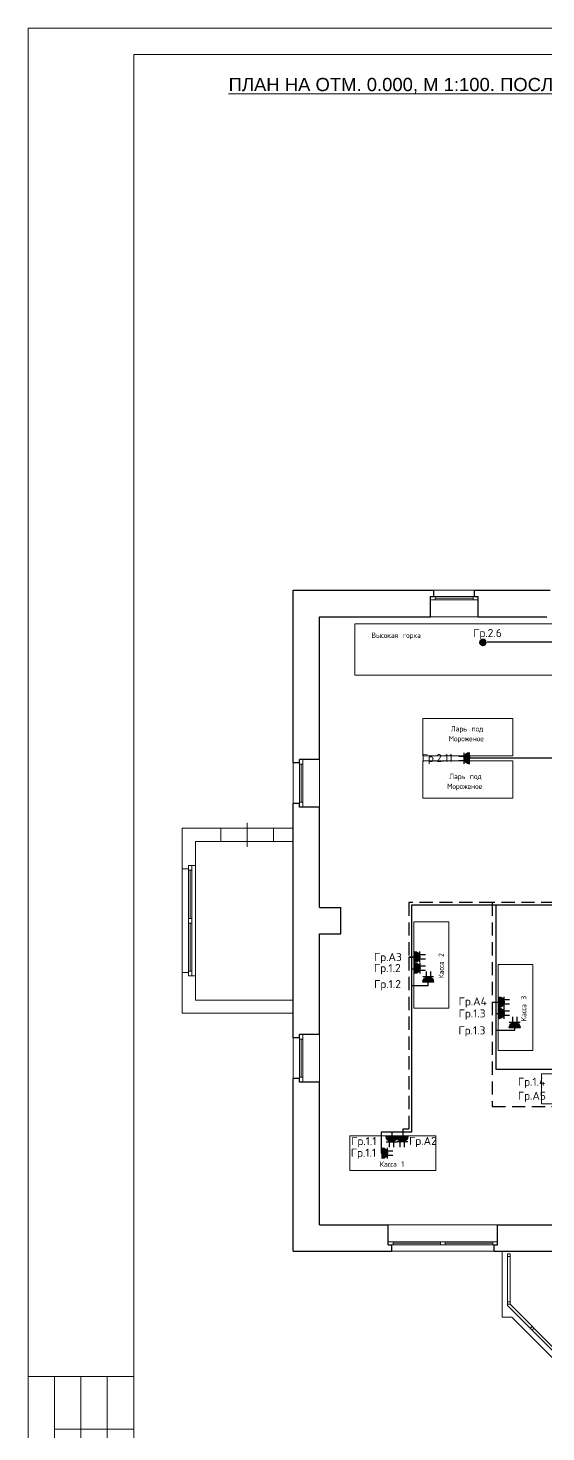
# Model space of a CAD drawing. Header units: metres. Extents: x -1525 to -1043, y -1331 to -1144.
# Drawn here: x -1416.11 to -1406.31, y -1217.65 to -1191.1 of the extents above; entities that cross this region are included whole.
import ezdxf
from ezdxf.enums import TextEntityAlignment as Align

# ---------------------------------------------------------------- set-up
doc = ezdxf.new("R2010")
doc.units = ezdxf.units.M
doc.header["$MEASUREMENT"] = 0
doc.linetypes.add('( Hidden )', pattern=[0.375, 0.25, -0.125])
doc.layers.add('_ЭОМ', color=10, linetype='Continuous', lineweight=30)
doc.layers.add('ЭС', color=5, linetype='Continuous', lineweight=30)
doc.styles.get("Standard").update_dxf_attribs({"font": 'txt.shx', "width": 0.8, "height": 0.0025})
doc.styles.add('Style-Arial', font='arial.ttf')

# ---------------------------------------------------------------- blocks, each defined once
blk = doc.blocks.new('*U5')
at = {"color": 7, "linetype": 'Continuous', "lineweight": 13}
for p, q in [((-12.487, 20.002), (14.013, 20.002)), ((-12.487, 20.002), (-12.487, -19.998)), ((-14.487, -4.998), (-12.487, -4.998)), ((-14.487, -4.998), (-14.487, -11.498)), ((-13.987, -4.998), (-13.987, -11.498)), ((-13.487, -4.998), (-13.487, -11.498)), ((-12.987, -4.998), (-12.987, -11.498)), ((-13.987, -5.998), (-12.487, -5.998))]:
    blk.add_line(p, q, dxfattribs=at)
at = {"color": 7, "linetype": 'Continuous', "lineweight": 0, "flags": 128}
blk.add_lwpolyline([(14.513, 20.502), (-14.487, 20.502), (-14.487, -20.498), (14.513, -20.498), (14.513, 20.502)], close=True, dxfattribs=at)
blk = doc.blocks.new('*U43')
at = {"true_color": 0xffffff}
h = blk.add_hatch(color=7, dxfattribs=at)
h.dxf.hatch_style = 1
edge = h.paths.add_edge_path()
edge.add_line((8.4, -40.5), (8.4, -15.5))
edge.add_arc((8.4, -28), 12.5, 90, 270)
at = {"color": 0, "lineweight": 30}
for p, q in [((-16.6, -23), (-3.1, -23)), ((-4.1, -40.5), (-4.1, -15.5)), ((-16.6, -33.1), (-3.1, -33.1))]:
    blk.add_line(p, q, dxfattribs=at)
blk.add_lwpolyline([(8.4, -40.5), (8.4, -15.5, 1)], format="xyb", close=True, dxfattribs=at)
blk = doc.blocks.new('*U29')
at = {"true_color": 0xffffff}
h = blk.add_hatch(color=7, dxfattribs=at)
h.dxf.hatch_style = 1
edge = h.paths.add_edge_path()
edge.add_line((-2, 5.3), (-2, -19.7))
edge.add_arc((-2, -7.2), 12.5, 270, 450)
at = {"color": 0, "lineweight": 30}
for p, q in [((10.5, 5.3), (10.5, -19.7)), ((23, -2.1), (9.4, -2.1)), ((23, -12.2), (9.4, -12.2))]:
    blk.add_line(p, q, dxfattribs=at)
blk.add_lwpolyline([(-2, 5.3), (-2, -19.7, 1)], format="xyb", close=True, dxfattribs=at)
blk = doc.blocks.new('*U30')
at = {"true_color": 0xffffff}
h = blk.add_hatch(color=7, dxfattribs=at)
h.dxf.hatch_style = 1
edge = h.paths.add_edge_path()
edge.add_line((-2.2, 5.3), (-2.2, -19.7))
edge.add_arc((-2.2, -7.2), 12.5, 270, 450)
at = {"color": 0, "lineweight": 30}
for p, q in [((10.3, 5.3), (10.3, -19.7)), ((22.8, -2.1), (9.2, -2.1)), ((22.8, -12.2), (9.2, -12.2))]:
    blk.add_line(p, q, dxfattribs=at)
blk.add_lwpolyline([(-2.2, 5.3), (-2.2, -19.7, 1)], format="xyb", close=True, dxfattribs=at)
blk = doc.blocks.new('*U31')
at = {"true_color": 0xffffff}
h = blk.add_hatch(color=7, dxfattribs=at)
h.dxf.hatch_style = 1
edge = h.paths.add_edge_path()
edge.add_line((-2, 6.3), (-2, -18.7))
edge.add_arc((-2, -6.2), 12.5, 270, 450)
at = {"color": 0, "lineweight": 30}
for p, q in [((10.5, 6.3), (10.5, -18.7)), ((23, -1.2), (9.4, -1.2)), ((23, -11.3), (9.4, -11.3))]:
    blk.add_line(p, q, dxfattribs=at)
blk.add_lwpolyline([(-2, 6.3), (-2, -18.7, 1)], format="xyb", close=True, dxfattribs=at)
blk = doc.blocks.new('*U54')
at = {"true_color": 0xffffff}
h = blk.add_hatch(color=7, dxfattribs=at)
h.dxf.hatch_style = 1
edge = h.paths.add_edge_path()
edge.add_line((41.5, -1.7), (16.5, -1.7))
edge.add_arc((29, -1.7), 12.5, 180, 360)
at = {"color": 0, "lineweight": 30}
for p, q in [((41.5, -14.2), (16.5, -14.2)), ((24, -26.7), (24, -13.1)), ((34, -26.7), (34, -13.1))]:
    blk.add_line(p, q, dxfattribs=at)
blk.add_lwpolyline([(41.5, -1.7), (16.5, -1.7, 1)], format="xyb", close=True, dxfattribs=at)
blk = doc.blocks.new('*U53')
at = {"true_color": 0xffffff}
h = blk.add_hatch(color=7, dxfattribs=at)
h.dxf.hatch_style = 1
edge = h.paths.add_edge_path()
edge.add_line((41.5, -2.9), (16.5, -2.9))
edge.add_arc((29, -2.9), 12.5, 180, 360)
at = {"color": 0, "lineweight": 30}
for p, q in [((41.5, -15.4), (16.5, -15.4)), ((24, -27.9), (24, -14.3)), ((34, -27.9), (34, -14.3))]:
    blk.add_line(p, q, dxfattribs=at)
blk.add_lwpolyline([(41.5, -2.9), (16.5, -2.9, 1)], format="xyb", close=True, dxfattribs=at)
blk = doc.blocks.new('*U55')
at = {"true_color": 0xffffff}
h = blk.add_hatch(color=7, dxfattribs=at)
h.dxf.hatch_style = 1
edge = h.paths.add_edge_path()
edge.add_line((16.6, -12.3), (-8.4, -12.3))
edge.add_arc((4.1, -12.3), 12.5, 180, 360)
at = {"color": 0, "lineweight": 30}
for p, q in [((16.6, -24.8), (-8.4, -24.8)), ((-0.9, -37.3), (-0.9, -23.7)), ((9.2, -37.3), (9.2, -23.7))]:
    blk.add_line(p, q, dxfattribs=at)
blk.add_lwpolyline([(16.6, -12.3), (-8.4, -12.3, 1)], format="xyb", close=True, dxfattribs=at)

msp = doc.modelspace()

# ---------------------------------------------------------------- hatches: boundary and pattern name
at = {"layer": 'ЭС', "linetype": 'Continuous', "lineweight": 0}
h = msp.add_hatch(color=256, dxfattribs=at)
h.dxf.hatch_style = 1
h.paths.add_polyline_path([(-1407.55810979, -1202.71908403, 1), (-1407.4441737, -1202.71908403, 1)])

# ---------------------------------------------------------------- linework, layer by layer
at = {"lineweight": 30}
for p, q in [((-1411.09285769, -1201.73260369), (-1408.42785769, -1201.73260369)), ((-1411.09285769, -1204.99760369), (-1411.09285769, -1201.73260369)), ((-1407.65785769, -1201.73260369), (-1406.22785769, -1201.73260369)), ((-1410.59285769, -1202.23260369), (-1408.49285769, -1202.23260369)), ((-1410.59285769, -1204.93260369), (-1410.59285769, -1202.23260369)), ((-1407.59285769, -1202.23260369), (-1406.29285769, -1202.23260369)), ((-1411.09285769, -1210.19760369), (-1411.09285769, -1205.76760369)), ((-1410.59285769, -1207.73260369), (-1410.59285769, -1205.83260369)), ((-1410.59285769, -1210.13260369), (-1410.59285769, -1208.23260369)), ((-1411.09285769, -1214.23260369), (-1411.09285769, -1210.96760369)), ((-1410.59285769, -1213.73260369), (-1410.59285769, -1211.03260369)), ((-1410.59285769, -1213.73260369), (-1409.29285769, -1213.73260369)), ((-1407.22285769, -1213.73260369), (-1405.29285769, -1213.73260369)), ((-1411.09285769, -1214.23260369), (-1409.22785769, -1214.23260369)), ((-1407.28785769, -1214.23260369), (-1405.22785769, -1214.23260369))]:
    msp.add_line(p, q, dxfattribs=at)
at = {"color": 7, "linetype": 'Continuous', "lineweight": 30}
for p, q in [((-1408.49285769, -1202.23260369), (-1408.49285769, -1201.85260369)), ((-1408.49285769, -1201.85260369), (-1408.42785769, -1201.85260369)), ((-1408.42785769, -1201.85260369), (-1408.42785769, -1201.73260369)), ((-1407.65785769, -1201.85260369), (-1407.65785769, -1201.73260369)), ((-1407.65785769, -1201.85260369), (-1407.59285769, -1201.85260369)), ((-1407.59285769, -1202.23260369), (-1407.59285769, -1201.85260369)), ((-1410.97285769, -1204.99760369), (-1411.09285769, -1204.99760369)), ((-1410.59285769, -1204.93260369), (-1410.97285769, -1204.93260369)), ((-1410.97285769, -1204.99760369), (-1410.97285769, -1204.93260369)), ((-1410.97285769, -1205.76760369), (-1411.09285769, -1205.76760369)), ((-1410.97285769, -1205.83260369), (-1410.97285769, -1205.76760369)), ((-1410.59285769, -1205.83260369), (-1410.97285769, -1205.83260369)), ((-1410.59285769, -1207.73260369), (-1410.19285769, -1207.73260369)), ((-1410.19285769, -1208.23260369), (-1410.19285769, -1207.73260369)), ((-1410.59285769, -1208.23260369), (-1410.19285769, -1208.23260369)), ((-1410.59285769, -1210.13260369), (-1410.97285769, -1210.13260369)), ((-1410.97285769, -1210.19760369), (-1410.97285769, -1210.13260369)), ((-1410.97285769, -1210.19760369), (-1411.09285769, -1210.19760369)), ((-1410.97285769, -1210.96760369), (-1411.09285769, -1210.96760369)), ((-1410.97285769, -1211.03260369), (-1410.97285769, -1210.96760369)), ((-1410.59285769, -1211.03260369), (-1410.97285769, -1211.03260369)), ((-1409.29285769, -1214.11260369), (-1409.29285769, -1213.73260369)), ((-1407.22285769, -1214.11260369), (-1407.22285769, -1213.73260369)), ((-1409.29285769, -1214.11260369), (-1409.22785769, -1214.11260369)), ((-1409.22785769, -1214.23260369), (-1409.22785769, -1214.11260369)), ((-1407.28785769, -1214.11260369), (-1407.22285769, -1214.11260369)), ((-1407.28785769, -1214.23260369), (-1407.28785769, -1214.11260369))]:
    msp.add_line(p, q, dxfattribs=at)
at = {"color": 7, "linetype": 'Continuous', "lineweight": 0}
for p, q in [((-1408.42785769, -1201.73260369), (-1407.65785769, -1201.73260369)), ((-1408.40285769, -1201.85260369), (-1407.68285769, -1201.85260369)), ((-1408.40285769, -1201.88260369), (-1407.68285769, -1201.88260369)), ((-1407.68285769, -1201.91260369), (-1408.40285769, -1201.91260369)), ((-1408.49285769, -1202.23260369), (-1407.59285769, -1202.23260369)), ((-1411.09285769, -1205.76760369), (-1411.09285769, -1204.99760369)), ((-1410.97285769, -1205.74260369), (-1410.97285769, -1205.02260369)), ((-1410.94285769, -1205.74260369), (-1410.94285769, -1205.02260369)), ((-1410.91285769, -1205.02260369), (-1410.91285769, -1205.74260369)), ((-1410.59285769, -1205.83260369), (-1410.59285769, -1204.93260369)), ((-1411.96285769, -1206.13260369), (-1411.96285769, -1206.58260369)), ((-1412.94285769, -1209.02760369), (-1412.94285769, -1206.93760369)), ((-1413.19285769, -1207.00260369), (-1413.19285769, -1208.96260369)), ((-1413.07285769, -1208.93760369), (-1413.07285769, -1207.02760369)), ((-1413.04285769, -1207.93760369), (-1413.04285769, -1207.02760369)), ((-1413.01285769, -1207.02760369), (-1413.01285769, -1208.93760369)), ((-1413.04285769, -1208.93760369), (-1413.04285769, -1208.02760369)), ((-1410.59285769, -1211.03260369), (-1410.59285769, -1210.13260369)), ((-1411.09285769, -1210.96760369), (-1411.09285769, -1210.19760369)), ((-1410.97285769, -1210.94260369), (-1410.97285769, -1210.22260369)), ((-1410.94285769, -1210.94260369), (-1410.94285769, -1210.22260369)), ((-1410.91285769, -1210.22260369), (-1410.91285769, -1210.94260369)), ((-1409.29285769, -1213.73260369), (-1407.22285769, -1213.73260369)), ((-1409.20285769, -1214.05260369), (-1407.31285769, -1214.05260369)), ((-1409.20285769, -1214.08260369), (-1408.30285769, -1214.08260369)), ((-1407.31285769, -1214.11260369), (-1409.20285769, -1214.11260369)), ((-1408.21285769, -1214.08260369), (-1407.31285769, -1214.08260369)), ((-1407.28785769, -1214.23260369), (-1409.22785769, -1214.23260369))]:
    msp.add_line(p, q, dxfattribs=at)
at = {"color": 7, "linetype": 'Continuous', "lineweight": 13}
for p, q in [((-1413.19285769, -1206.23260369), (-1412.46285769, -1206.23260369)), ((-1413.19285769, -1207.00260369), (-1413.19285769, -1206.23260369)), ((-1412.46285769, -1206.48260369), (-1412.46285769, -1206.23260369)), ((-1411.46285769, -1206.48260369), (-1411.46285769, -1206.23260369)), ((-1411.46285769, -1206.23260369), (-1411.09285769, -1206.23260369)), ((-1412.94285769, -1206.48260369), (-1412.46285769, -1206.48260369)), ((-1412.94285769, -1206.93760369), (-1412.94285769, -1206.48260369)), ((-1411.46285769, -1206.48260369), (-1411.09285769, -1206.48260369)), ((-1413.07285769, -1206.93760369), (-1412.94285769, -1206.93760369)), ((-1413.07285769, -1207.00260369), (-1413.07285769, -1206.93760369)), ((-1413.19285769, -1207.00260369), (-1413.07285769, -1207.00260369)), ((-1413.19285769, -1209.73260369), (-1413.19285769, -1208.96260369)), ((-1413.19285769, -1208.96260369), (-1413.07285769, -1208.96260369)), ((-1413.07285769, -1209.02760369), (-1413.07285769, -1208.96260369)), ((-1413.07285769, -1209.02760369), (-1412.94285769, -1209.02760369)), ((-1412.94285769, -1209.48260369), (-1412.94285769, -1209.02760369)), ((-1412.94285769, -1209.48260369), (-1411.09285769, -1209.48260369)), ((-1413.19285769, -1209.73260369), (-1411.09285769, -1209.73260369)), ((-1407.13785769, -1214.23260369), (-1407.13785769, -1215.48260369)), ((-1407.03785769, -1214.28260369), (-1407.03785769, -1215.25823861)), ((-1406.98785769, -1214.28260369), (-1406.98785769, -1215.23752793)), ((-1406.95491396, -1215.48260369), (-1407.13785769, -1215.48260369)), ((-1407.03785769, -1215.25823861), (-1406.15468212, -1216.14141418)), ((-1406.98785769, -1215.23752793), (-1406.11932678, -1216.10605884)), ((-1406.95491396, -1215.48260369), (-1405.25491396, -1217.18260369))]:
    msp.add_line(p, q, dxfattribs=at)
at = {"color": 7, "linetype": 'Continuous', "lineweight": 13, "flags": 128}
for points in [[(-1408.49285769, -1201.85260369), (-1408.40285769, -1201.85260369), (-1408.40285769, -1201.91260369), (-1408.49285769, -1201.91260369), (-1408.49285769, -1201.85260369)], [(-1407.59285769, -1201.85260369), (-1407.68285769, -1201.85260369), (-1407.68285769, -1201.91260369), (-1407.59285769, -1201.91260369), (-1407.59285769, -1201.85260369)], [(-1410.97285769, -1204.93260369), (-1410.97285769, -1205.02260369), (-1410.91285769, -1205.02260369), (-1410.91285769, -1204.93260369), (-1410.97285769, -1204.93260369)], [(-1410.97285769, -1205.83260369), (-1410.97285769, -1205.74260369), (-1410.91285769, -1205.74260369), (-1410.91285769, -1205.83260369), (-1410.97285769, -1205.83260369)], [(-1413.07285769, -1206.93760369), (-1413.07285769, -1207.02760369), (-1413.01285769, -1207.02760369), (-1413.01285769, -1206.93760369), (-1413.07285769, -1206.93760369)], [(-1413.07285769, -1207.93760369), (-1413.07285769, -1208.02760369), (-1413.01285769, -1208.02760369), (-1413.01285769, -1207.93760369), (-1413.07285769, -1207.93760369)], [(-1413.07285769, -1209.02760369), (-1413.07285769, -1208.93760369), (-1413.01285769, -1208.93760369), (-1413.01285769, -1209.02760369), (-1413.07285769, -1209.02760369)], [(-1410.97285769, -1210.13260369), (-1410.97285769, -1210.22260369), (-1410.91285769, -1210.22260369), (-1410.91285769, -1210.13260369), (-1410.97285769, -1210.13260369)], [(-1410.97285769, -1211.03260369), (-1410.97285769, -1210.94260369), (-1410.91285769, -1210.94260369), (-1410.91285769, -1211.03260369), (-1410.97285769, -1211.03260369)], [(-1409.29285769, -1214.05260369), (-1409.20285769, -1214.05260369), (-1409.20285769, -1214.11260369), (-1409.29285769, -1214.11260369), (-1409.29285769, -1214.05260369)], [(-1408.30285769, -1214.05260369), (-1408.21285769, -1214.05260369), (-1408.21285769, -1214.11260369), (-1408.30285769, -1214.11260369), (-1408.30285769, -1214.05260369)], [(-1407.22285769, -1214.05260369), (-1407.31285769, -1214.05260369), (-1407.31285769, -1214.11260369), (-1407.22285769, -1214.11260369), (-1407.22285769, -1214.05260369)], [(-1407.03785769, -1214.28260369), (-1406.98785769, -1214.28260369), (-1406.98785769, -1214.33260369), (-1407.03785769, -1214.33260369), (-1407.03785769, -1214.28260369)], [(-1407.03785769, -1215.18752793), (-1406.98785769, -1215.18752793), (-1406.98785769, -1215.23752793), (-1407.03785769, -1215.23752793), (-1407.03785769, -1215.18752793)], [(-1406.60662524, -1215.68947106), (-1406.5712699, -1215.65411572), (-1406.53591456, -1215.68947106), (-1406.5712699, -1215.7248264), (-1406.60662524, -1215.68947106)]]:
    msp.add_lwpolyline(points, close=True, dxfattribs=at)
at = {"color": 5, "linetype": 'Continuous', "lineweight": 9}
for points in [[(-1409.92703395, -1203.33660334), (-1406.12102579, -1203.33660334), (-1406.12102579, -1202.37044706), (-1409.92703395, -1202.37044706)], [(-1408.64080884, -1204.865175), (-1406.93522931, -1204.865175), (-1406.93522931, -1204.15607019), (-1408.64080884, -1204.15607019)], [(-1406.93522931, -1204.95784966), (-1408.64080884, -1204.95784966), (-1408.64080884, -1205.66695446), (-1406.93522931, -1205.66695446)], [(-1408.80581948, -1208.00636699), (-1408.14664767, -1208.00636699), (-1408.14664767, -1209.6350857), (-1408.80581948, -1209.6350857)], [(-1407.2118214, -1208.80875148), (-1406.5526496, -1208.80875148), (-1406.5526496, -1210.43747019), (-1407.2118214, -1210.43747019)], [(-1405.83747141, -1211.44643489), (-1406.39448088, -1211.44643489), (-1406.39448088, -1210.88005947), (-1405.83747141, -1210.88005947)], [(-1408.38947785, -1212.04969981), (-1408.38947785, -1212.70887161), (-1410.01819657, -1212.70887161), (-1410.01819657, -1212.04969981)]]:
    msp.add_lwpolyline(points, close=True, dxfattribs=at)
at = {"color": 7, "linetype": 'Continuous', "lineweight": 0, "flags": 128}
msp.add_lwpolyline([(-1412.46285769, -1206.23260369), (-1411.46285769, -1206.23260369), (-1411.46285769, -1206.48260369), (-1412.46285769, -1206.48260369), (-1412.46285769, -1206.23260369)], close=True, dxfattribs=at)
at = {"color": 5, "linetype": 'Continuous', "lineweight": 35}
msp.add_circle((-1407.50114175, -1202.71908403), 0.05696805, dxfattribs=at)
at = {"layer": 'ЭС', "color": 3, "linetype": 'Continuous', "lineweight": 30}
for p, q in [((-1407.25475721, -1210.0535583), (-1406.89795523, -1210.0535583)), ((-1406.89795523, -1210.0535583), (-1406.89795523, -1210.01096618))]:
    msp.add_line(p, q, dxfattribs=at)
at = {"layer": 'ЭС', "color": 1, "linetype": '( Hidden )', "lineweight": 30}
for points in [[(-1392.62361552, -1196.65239218), (-1392.62361552, -1197.11109101), (-1394.87737016, -1197.11109101), (-1394.88662758, -1197.11109101), (-1394.88662758, -1204.86164526), (-1405.77303965, -1204.86164526), (-1405.77303965, -1207.63859045), (-1407.32438526, -1207.63859045), (-1407.32438526, -1209.52128239), (-1407.19459962, -1209.52128239)], [(-1407.32438526, -1207.63859045), (-1408.90052771, -1207.63859045), (-1408.90052771, -1208.67138792), (-1408.79558637, -1208.67138792), (-1408.90055598, -1208.67138792), (-1408.90055598, -1211.92633529), (-1409.01874688, -1211.92633529), (-1409.01874688, -1212.05571738)], [(-1407.32438526, -1209.52128239), (-1407.32438526, -1211.49744213), (-1405.74625684, -1211.49744213), (-1405.74625684, -1211.23381104), (-1405.80336733, -1211.23381104)]]:
    msp.add_lwpolyline(points, dxfattribs=at)
at = {"layer": 'ЭС', "color": 3, "linetype": 'Continuous', "lineweight": 30}
for points in [[(-1405.8592723, -1204.90907738), (-1405.8592723, -1202.71494995), (-1407.41707962, -1202.71494995)], [(-1394.85156266, -1204.90907738), (-1407.75650564, -1204.90907738), (-1407.75650564, -1204.87303525), (-1407.75650564, -1204.90907738)], [(-1396.40741027, -1207.69080342), (-1398.99707231, -1207.69080342), (-1398.99707231, -1207.67636779), (-1398.99707231, -1207.69080342), (-1401.40918449, -1207.69080342), (-1401.40918449, -1207.6815234), (-1401.40918449, -1207.69080342), (-1404.0636293, -1207.69080342), (-1404.0636293, -1207.68181626), (-1404.0636293, -1207.69080342), (-1408.85423354, -1207.69080342), (-1408.85423354, -1208.89438961), (-1408.79232118, -1208.89438961)], [(-1407.25475721, -1207.69080342), (-1407.25475721, -1209.73636991), (-1407.20737161, -1209.73636991)], [(-1408.85423354, -1208.89438961), (-1408.85423354, -1211.98105533), (-1409.22503422, -1211.98105533), (-1409.22503422, -1212.05359789)], [(-1408.85423354, -1209.20779567), (-1408.53645428, -1209.20779567), (-1408.53645428, -1209.10259291)], [(-1407.25475721, -1209.73636991), (-1407.25475721, -1210.64702647), (-1407.25475721, -1210.78742504), (-1405.74625684, -1210.78742504), (-1405.74625684, -1211.02409754), (-1405.7984443, -1211.02409754)], [(-1409.22503422, -1211.98105533), (-1409.42631373, -1211.98105533), (-1409.42631373, -1212.38130349), (-1409.40272341, -1212.38130349)]]:
    msp.add_lwpolyline(points, dxfattribs=at)

# ---------------------------------------------------------------- block references
at = {"color": 7, "linetype": 'Continuous', "lineweight": 13}
msp.add_blockref('*U5', (-1401.62492702, -1211.60190241), dxfattribs=at)
at = {"layer": 'ЭС', "linetype": 'Continuous', "lineweight": 0, "xscale": 0.008155569895734516, "yscale": 0.008155569895734516, "zscale": 0.008155569895734516}
msp.add_blockref('*U43', (-1407.82416272, -1204.68206505), dxfattribs=at)
at = {"layer": 'ЭС', "color": 1, "linetype": 'Continuous', "lineweight": 0, "xscale": -0.008155569895734516, "yscale": 0.008155569895734516, "zscale": 0.008155569895734516}
for name, p, rotation in [('*U29', (-1408.77825846, -1208.72554477), 180), ('*U29', (-1407.1848296, -1209.57948479), 180), ('*U31', (-1409.07451473, -1212.07527241), 90)]:
    msp.add_blockref(name, p, dxfattribs=dict(at, rotation=rotation))
at = {"layer": 'ЭС', "linetype": 'Continuous', "lineweight": 0, "xscale": -0.008155569895734516, "yscale": 0.008155569895734516, "zscale": 0.008155569895734516}
for name, p, rotation in [('*U29', (-1408.77605592, -1208.93875447), 180), ('*U54', (-1408.77264534, -1209.15993656), 180), ('*U29', (-1407.18262706, -1209.79269448), 180), ('*U53', (-1407.13673401, -1210.02994842), 180), ('*U55', (-1409.50922003, -1212.34547325), 90), ('*U30', (-1409.28772443, -1212.07747496), 90)]:
    msp.add_blockref(name, p, dxfattribs=dict(at, rotation=rotation))

# ---------------------------------------------------------------- texts
at = {"color": 7, "linetype": 'Continuous', "lineweight": 13, "style": 'Style-Arial'}
msp.add_text('%%UПЛАН НА ОТМ. 0.000, М 1:100. ПОСЛЕ РЕМОНТА.', height=0.25, dxfattribs=at).set_placement((-1412.31430779, -1192.04243776), align=Align.TOP_LEFT)
at = {"color": 1, "linetype": 'Continuous', "lineweight": 0, "width": 0.8}
for s, height, p in [('Высокая горка', 0.1016944782, (-1409.60977522, -1202.63510464)), ('Ларь под', 0.101694478, (-1408.1090487, -1204.40344627)), ('Мороженое', 0.101694478, (-1408.1467022, -1204.58966103)), ('Мороженое', 0.101694478, (-1408.17683286, -1205.49095053)), ('Ларь под', 0.101694478, (-1408.13917936, -1205.30473577)), ('Касса 1', 0.101694478, (-1409.45234945, -1212.63631762))]:
    msp.add_text(s, height=height, dxfattribs=at).set_placement(p)
for s, p in [('Касса 2', (-1408.24022011, -1209.07342212)), ('Касса 3', (-1406.67874629, -1209.88228442))]:
    msp.add_text(s, height=0.101694478, rotation=90, dxfattribs=at).set_placement(p)
at = {"layer": '_ЭОМ', "color": 7, "lineweight": 30}
for s, p in [('Гр.2.6', (-1407.6841503, -1202.61650107)), ('Гр.2.11', (-1408.65909266, -1204.98164269)), ('Гр.А3', (-1409.56325068, -1208.74515688)), ('Гр.1.2', (-1409.56323049, -1208.9528833)), ('Гр.1.2', (-1409.55988554, -1209.25627678)), ('Гр.А4', (-1407.96032036, -1209.58443114)), ('Гр.1.3', (-1407.96032036, -1209.8117136)), ('Гр.1.3', (-1407.96366531, -1210.13234806)), ('Гр.1.4', (-1406.83781682, -1211.10384939)), ('Гр.А5', (-1406.83793091, -1211.36861592)), ('Гр.1.1', (-1410.00106747, -1212.44559264)), ('Гр.1.1', (-1409.99379803, -1212.22532801)), ('Гр.А2', (-1408.89780066, -1212.22193492))]:
    msp.add_text(s, height=0.151396124, dxfattribs=at).set_placement(p)

doc.saveas('drawing.dxf')
